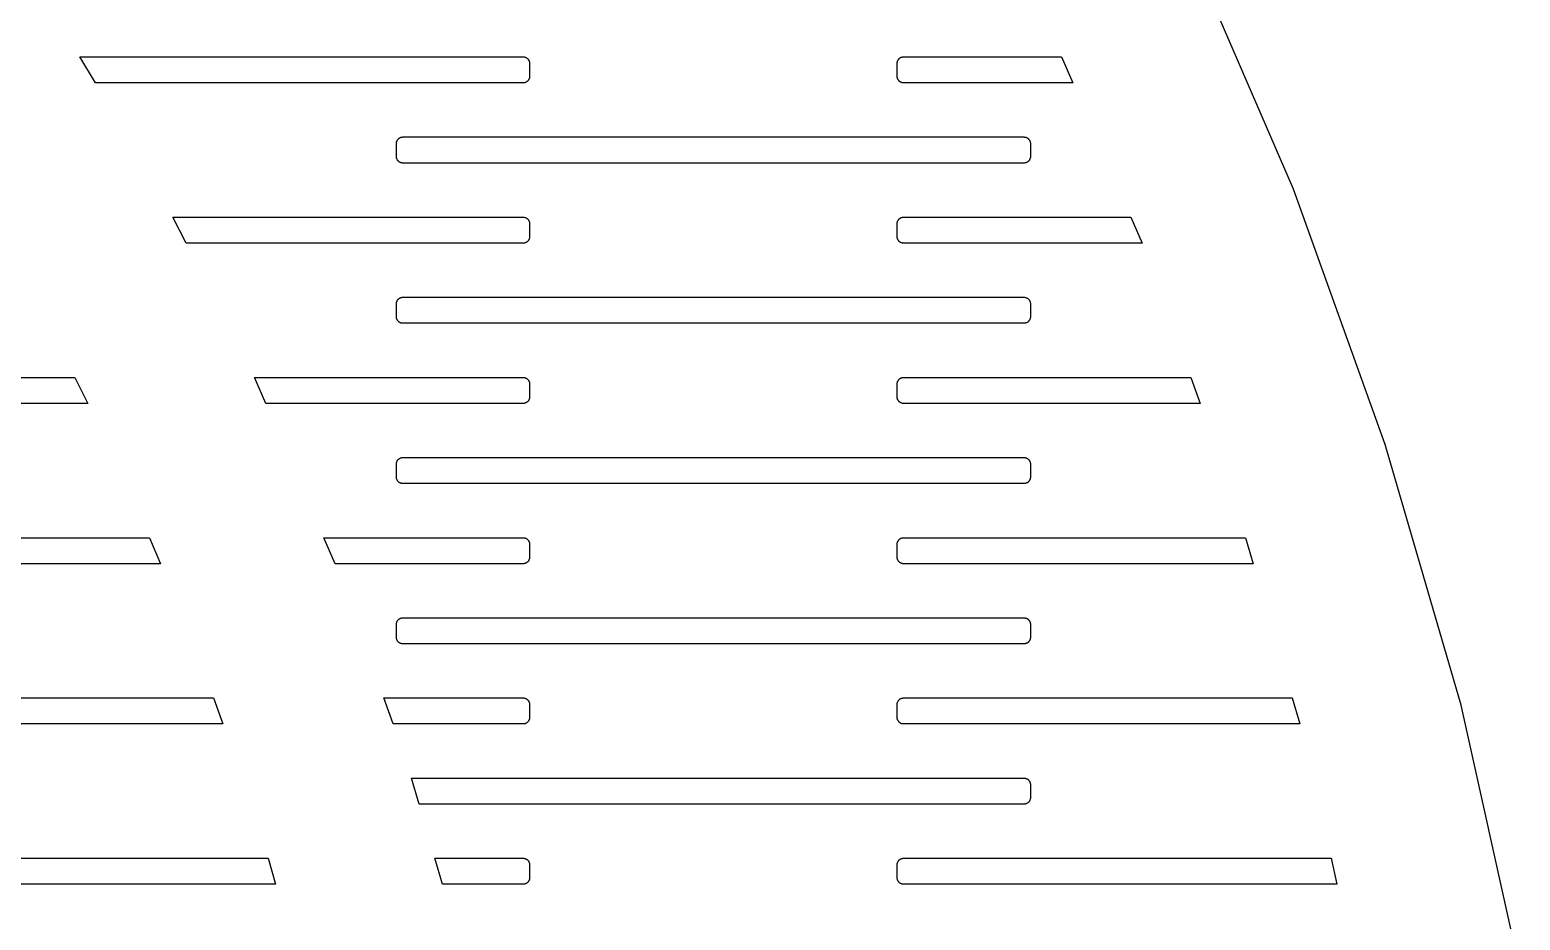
# Model space of a CAD drawing. Header units: metres. Extents: x -216 to 216, y -216 to 216.
# Drawn here: x 137.4 to 211.8, y 42.9 to 87.3 of the extents above; entities that cross this region are included whole.
import ezdxf

# ---------------------------------------------------------------- set-up
doc = ezdxf.new("R2010")
doc.units = ezdxf.units.M

msp = doc.modelspace()

# ---------------------------------------------------------------- linework, layer by layer
for p, q in [((200.457, 79.3666), (195.078, 91.7968)), ((140.649, 84.6778), (139.88, 85.9778)), ((139.88, 85.9778), (162.003, 85.9778)), ((162.003, 85.9778), (162.023, 85.9772)), ((162.023, 85.9772), (162.044, 85.9752)), ((162.044, 85.9752), (162.064, 85.972)), ((162.064, 85.972), (162.084, 85.9676)), ((162.084, 85.9676), (162.103, 85.9619)), ((162.103, 85.9619), (162.122, 85.955)), ((162.122, 85.955), (162.141, 85.9469)), ((162.141, 85.9469), (162.159, 85.9376)), ((162.159, 85.9376), (162.177, 85.9272)), ((162.177, 85.9272), (162.194, 85.9157)), ((162.194, 85.9157), (162.21, 85.9032)), ((162.21, 85.9032), (162.225, 85.8897)), ((162.225, 85.8897), (162.24, 85.8753)), ((162.24, 85.8753), (162.253, 85.86)), ((162.253, 85.86), (162.266, 85.8438)), ((162.266, 85.8438), (162.277, 85.8269)), ((162.277, 85.8269), (162.288, 85.8094)), ((162.288, 85.8094), (162.297, 85.7912)), ((162.297, 85.7912), (162.305, 85.7724)), ((162.305, 85.7724), (162.312, 85.7532)), ((162.312, 85.7532), (162.318, 85.7336)), ((162.318, 85.7336), (162.322, 85.7137)), ((162.322, 85.7137), (162.325, 85.6935)), ((162.325, 85.6935), (162.327, 85.6732)), ((162.327, 85.6732), (162.328, 85.6528)), ((162.328, 85.6528), (162.328, 85.0028)), ((180.678, 85.6732), (180.68, 85.6935)), ((180.678, 85.6528), (180.678, 85.6732)), ((180.678, 85.0028), (180.678, 85.6528)), ((180.68, 85.6935), (180.684, 85.7137)), ((180.684, 85.7137), (180.688, 85.7336)), ((180.688, 85.7336), (180.694, 85.7532)), ((180.694, 85.7532), (180.701, 85.7724)), ((180.701, 85.7724), (180.709, 85.7912)), ((180.709, 85.7912), (180.718, 85.8094)), ((180.718, 85.8094), (180.728, 85.8269)), ((180.728, 85.8269), (180.74, 85.8438)), ((180.74, 85.8438), (180.752, 85.86)), ((180.752, 85.86), (180.766, 85.8753)), ((180.766, 85.8753), (180.78, 85.8897)), ((180.78, 85.8897), (180.796, 85.9032)), ((180.796, 85.9032), (180.812, 85.9157)), ((180.812, 85.9157), (180.829, 85.9272)), ((180.829, 85.9272), (180.846, 85.9376)), ((180.846, 85.9376), (180.864, 85.9469)), ((180.864, 85.9469), (180.883, 85.955)), ((180.883, 85.955), (180.902, 85.9619)), ((180.902, 85.9619), (180.922, 85.9676)), ((180.922, 85.9676), (180.942, 85.972)), ((180.942, 85.972), (180.962, 85.9752)), ((180.962, 85.9752), (180.982, 85.9772)), ((180.982, 85.9772), (181.003, 85.9778)), ((181.003, 85.9778), (188.884, 85.9778)), ((188.884, 85.9778), (189.446, 84.6778)), ((162.277, 84.8287), (162.266, 84.8118)), ((162.288, 84.8462), (162.277, 84.8287)), ((162.297, 84.8644), (162.288, 84.8462)), ((162.305, 84.8831), (162.297, 84.8644)), ((162.312, 84.9024), (162.305, 84.8831)), ((162.318, 84.922), (162.312, 84.9024)), ((162.322, 84.9419), (162.318, 84.922)), ((162.325, 84.9621), (162.322, 84.9419)), ((162.327, 84.9824), (162.325, 84.9621)), ((162.328, 85.0028), (162.327, 84.9824)), ((180.678, 84.9824), (180.678, 85.0028)), ((180.68, 84.9621), (180.678, 84.9824)), ((180.684, 84.9419), (180.68, 84.9621)), ((180.688, 84.922), (180.684, 84.9419)), ((180.694, 84.9024), (180.688, 84.922)), ((180.701, 84.8831), (180.694, 84.9024)), ((180.709, 84.8644), (180.701, 84.8831)), ((180.718, 84.8462), (180.709, 84.8644)), ((180.728, 84.8287), (180.718, 84.8462)), ((180.74, 84.8118), (180.728, 84.8287)), ((162.003, 84.6778), (140.649, 84.6778)), ((162.023, 84.6784), (162.003, 84.6778)), ((162.044, 84.6804), (162.023, 84.6784)), ((162.064, 84.6835), (162.044, 84.6804)), ((162.084, 84.688), (162.064, 84.6835)), ((162.103, 84.6937), (162.084, 84.688)), ((162.122, 84.7006), (162.103, 84.6937)), ((162.141, 84.7087), (162.122, 84.7006)), ((162.159, 84.718), (162.141, 84.7087)), ((162.177, 84.7284), (162.159, 84.718)), ((162.194, 84.7399), (162.177, 84.7284)), ((162.21, 84.7524), (162.194, 84.7399)), ((162.225, 84.7659), (162.21, 84.7524)), ((162.24, 84.7803), (162.225, 84.7659)), ((162.253, 84.7956), (162.24, 84.7803)), ((162.266, 84.8118), (162.253, 84.7956)), ((180.752, 84.7956), (180.74, 84.8118)), ((180.766, 84.7803), (180.752, 84.7956)), ((180.78, 84.7659), (180.766, 84.7803)), ((180.796, 84.7524), (180.78, 84.7659)), ((180.812, 84.7399), (180.796, 84.7524)), ((180.829, 84.7284), (180.812, 84.7399)), ((180.846, 84.718), (180.829, 84.7284)), ((180.864, 84.7087), (180.846, 84.718)), ((180.883, 84.7006), (180.864, 84.7087)), ((180.902, 84.6937), (180.883, 84.7006)), ((180.922, 84.688), (180.902, 84.6937)), ((180.942, 84.6835), (180.922, 84.688)), ((180.962, 84.6804), (180.942, 84.6835)), ((180.982, 84.6784), (180.962, 84.6804)), ((181.003, 84.6778), (180.982, 84.6784)), ((189.446, 84.6778), (181.003, 84.6778)), ((155.728, 81.8269), (155.74, 81.8438)), ((155.74, 81.8438), (155.752, 81.86)), ((155.752, 81.86), (155.766, 81.8753)), ((155.766, 81.8753), (155.78, 81.8897)), ((155.78, 81.8897), (155.796, 81.9032)), ((155.796, 81.9032), (155.812, 81.9157)), ((155.812, 81.9157), (155.829, 81.9272)), ((155.829, 81.9272), (155.846, 81.9376)), ((155.846, 81.9376), (155.864, 81.9469)), ((155.864, 81.9469), (155.883, 81.955)), ((155.883, 81.955), (155.902, 81.9619)), ((155.902, 81.9619), (155.922, 81.9676)), ((155.922, 81.9676), (155.942, 81.972)), ((155.942, 81.972), (155.962, 81.9752)), ((155.962, 81.9752), (155.982, 81.9772)), ((155.982, 81.9772), (156.003, 81.9778)), ((156.003, 81.9778), (187.003, 81.9778)), ((187.003, 81.9778), (187.023, 81.9772)), ((187.023, 81.9772), (187.044, 81.9752)), ((187.044, 81.9752), (187.064, 81.972)), ((187.064, 81.972), (187.084, 81.9676)), ((187.084, 81.9676), (187.103, 81.9619)), ((187.103, 81.9619), (187.122, 81.955)), ((187.122, 81.955), (187.141, 81.9469)), ((187.141, 81.9469), (187.159, 81.9376)), ((187.159, 81.9376), (187.177, 81.9272)), ((187.177, 81.9272), (187.194, 81.9157)), ((187.194, 81.9157), (187.21, 81.9032)), ((187.21, 81.9032), (187.225, 81.8897)), ((187.225, 81.8897), (187.24, 81.8753)), ((187.24, 81.8753), (187.253, 81.86)), ((187.253, 81.86), (187.266, 81.8438)), ((187.266, 81.8438), (187.277, 81.8269)), ((155.678, 81.6732), (155.68, 81.6935)), ((155.678, 81.6528), (155.678, 81.6732)), ((155.678, 81.0028), (155.678, 81.6528)), ((155.68, 81.6935), (155.684, 81.7137)), ((155.684, 81.7137), (155.688, 81.7336)), ((155.688, 81.7336), (155.694, 81.7532)), ((155.694, 81.7532), (155.701, 81.7724)), ((155.701, 81.7724), (155.709, 81.7912)), ((155.709, 81.7912), (155.718, 81.8094)), ((155.718, 81.8094), (155.728, 81.8269)), ((187.277, 81.8269), (187.288, 81.8094)), ((187.288, 81.8094), (187.297, 81.7912)), ((187.297, 81.7912), (187.305, 81.7724)), ((187.305, 81.7724), (187.312, 81.7532)), ((187.312, 81.7532), (187.318, 81.7336)), ((187.318, 81.7336), (187.322, 81.7137)), ((187.322, 81.7137), (187.325, 81.6935)), ((187.325, 81.6935), (187.327, 81.6732)), ((187.327, 81.6732), (187.328, 81.6528)), ((187.328, 81.6528), (187.328, 81.0028)), ((155.678, 80.9824), (155.678, 81.0028)), ((155.68, 80.9621), (155.678, 80.9824)), ((155.684, 80.9419), (155.68, 80.9621)), ((155.688, 80.922), (155.684, 80.9419)), ((155.694, 80.9024), (155.688, 80.922)), ((155.701, 80.8831), (155.694, 80.9024)), ((155.709, 80.8644), (155.701, 80.8831)), ((155.718, 80.8462), (155.709, 80.8644)), ((155.728, 80.8287), (155.718, 80.8462)), ((155.74, 80.8118), (155.728, 80.8287)), ((155.752, 80.7956), (155.74, 80.8118)), ((155.766, 80.7803), (155.752, 80.7956)), ((155.78, 80.7659), (155.766, 80.7803)), ((155.796, 80.7524), (155.78, 80.7659)), ((155.812, 80.7399), (155.796, 80.7524)), ((155.829, 80.7284), (155.812, 80.7399)), ((155.846, 80.718), (155.829, 80.7284)), ((155.864, 80.7087), (155.846, 80.718)), ((155.883, 80.7006), (155.864, 80.7087)), ((155.902, 80.6937), (155.883, 80.7006)), ((155.922, 80.688), (155.902, 80.6937)), ((155.942, 80.6835), (155.922, 80.688)), ((155.962, 80.6804), (155.942, 80.6835)), ((155.982, 80.6784), (155.962, 80.6804)), ((156.003, 80.6778), (155.982, 80.6784)), ((187.003, 80.6778), (156.003, 80.6778)), ((187.023, 80.6784), (187.003, 80.6778)), ((187.044, 80.6804), (187.023, 80.6784)), ((187.064, 80.6835), (187.044, 80.6804)), ((187.084, 80.688), (187.064, 80.6835)), ((187.103, 80.6937), (187.084, 80.688)), ((187.122, 80.7006), (187.103, 80.6937)), ((187.141, 80.7087), (187.122, 80.7006)), ((187.159, 80.718), (187.141, 80.7087)), ((187.177, 80.7284), (187.159, 80.718)), ((187.194, 80.7399), (187.177, 80.7284)), ((187.21, 80.7524), (187.194, 80.7399)), ((187.225, 80.7659), (187.21, 80.7524)), ((187.24, 80.7803), (187.225, 80.7659)), ((187.253, 80.7956), (187.24, 80.7803)), ((187.266, 80.8118), (187.253, 80.7956)), ((187.277, 80.8287), (187.266, 80.8118)), ((187.288, 80.8462), (187.277, 80.8287)), ((187.297, 80.8644), (187.288, 80.8462)), ((187.305, 80.8831), (187.297, 80.8644)), ((187.312, 80.9024), (187.305, 80.8831)), ((187.318, 80.922), (187.312, 80.9024)), ((187.322, 80.9419), (187.318, 80.922)), ((187.325, 80.9621), (187.322, 80.9419)), ((187.327, 80.9824), (187.325, 80.9621)), ((187.328, 81.0028), (187.327, 80.9824)), ((205.045, 66.6232), (200.457, 79.3666)), ((145.179, 76.6778), (144.517, 77.9778)), ((144.517, 77.9778), (162.003, 77.9778)), ((162.003, 77.9778), (162.023, 77.9772)), ((162.023, 77.9772), (162.044, 77.9752)), ((162.044, 77.9752), (162.064, 77.972)), ((162.064, 77.972), (162.084, 77.9676)), ((162.084, 77.9676), (162.103, 77.9619)), ((162.103, 77.9619), (162.122, 77.955)), ((162.122, 77.955), (162.141, 77.9469)), ((162.141, 77.9469), (162.159, 77.9376)), ((162.159, 77.9376), (162.177, 77.9272)), ((162.177, 77.9272), (162.194, 77.9157)), ((162.194, 77.9157), (162.21, 77.9032)), ((162.21, 77.9032), (162.225, 77.8897)), ((162.225, 77.8897), (162.24, 77.8753)), ((162.24, 77.8753), (162.253, 77.86)), ((162.253, 77.86), (162.266, 77.8438)), ((162.266, 77.8438), (162.277, 77.8269)), ((162.277, 77.8269), (162.288, 77.8094)), ((162.288, 77.8094), (162.297, 77.7912)), ((162.297, 77.7912), (162.305, 77.7724)), ((162.305, 77.7724), (162.312, 77.7532)), ((162.312, 77.7532), (162.318, 77.7336)), ((162.318, 77.7336), (162.322, 77.7137)), ((162.322, 77.7137), (162.325, 77.6935)), ((162.325, 77.6935), (162.327, 77.6732)), ((162.327, 77.6732), (162.328, 77.6528)), ((162.328, 77.6528), (162.328, 77.0028)), ((180.678, 77.6732), (180.68, 77.6935)), ((180.678, 77.6528), (180.678, 77.6732)), ((180.678, 77.0028), (180.678, 77.6528)), ((180.68, 77.6935), (180.684, 77.7137)), ((180.684, 77.7137), (180.688, 77.7336)), ((180.688, 77.7336), (180.694, 77.7532)), ((180.694, 77.7532), (180.701, 77.7724)), ((180.701, 77.7724), (180.709, 77.7912)), ((180.709, 77.7912), (180.718, 77.8094)), ((180.718, 77.8094), (180.728, 77.8269)), ((180.728, 77.8269), (180.74, 77.8438)), ((180.74, 77.8438), (180.752, 77.86)), ((180.752, 77.86), (180.766, 77.8753)), ((180.766, 77.8753), (180.78, 77.8897)), ((180.78, 77.8897), (180.796, 77.9032)), ((180.796, 77.9032), (180.812, 77.9157)), ((180.812, 77.9157), (180.829, 77.9272)), ((180.829, 77.9272), (180.846, 77.9376)), ((180.846, 77.9376), (180.864, 77.9469)), ((180.864, 77.9469), (180.883, 77.955)), ((180.883, 77.955), (180.902, 77.9619)), ((180.902, 77.9619), (180.922, 77.9676)), ((180.922, 77.9676), (180.942, 77.972)), ((180.942, 77.972), (180.962, 77.9752)), ((180.962, 77.9752), (180.982, 77.9772)), ((180.982, 77.9772), (181.003, 77.9778)), ((181.003, 77.9778), (192.346, 77.9778)), ((192.346, 77.9778), (192.908, 76.6778)), ((162.003, 76.6778), (145.179, 76.6778)), ((162.023, 76.6784), (162.003, 76.6778)), ((162.044, 76.6804), (162.023, 76.6784)), ((162.064, 76.6835), (162.044, 76.6804)), ((162.084, 76.688), (162.064, 76.6835)), ((162.103, 76.6937), (162.084, 76.688)), ((162.122, 76.7006), (162.103, 76.6937)), ((162.141, 76.7087), (162.122, 76.7006)), ((162.159, 76.718), (162.141, 76.7087)), ((162.177, 76.7284), (162.159, 76.718)), ((162.194, 76.7399), (162.177, 76.7284)), ((162.21, 76.7524), (162.194, 76.7399)), ((162.225, 76.7659), (162.21, 76.7524)), ((162.24, 76.7803), (162.225, 76.7659)), ((162.253, 76.7956), (162.24, 76.7803)), ((162.266, 76.8118), (162.253, 76.7956)), ((162.277, 76.8287), (162.266, 76.8118)), ((162.288, 76.8462), (162.277, 76.8287)), ((162.297, 76.8644), (162.288, 76.8462)), ((162.305, 76.8831), (162.297, 76.8644)), ((162.312, 76.9024), (162.305, 76.8831)), ((162.318, 76.922), (162.312, 76.9024)), ((162.322, 76.9419), (162.318, 76.922)), ((162.325, 76.9621), (162.322, 76.9419)), ((162.327, 76.9824), (162.325, 76.9621)), ((162.328, 77.0028), (162.327, 76.9824)), ((180.678, 76.9824), (180.678, 77.0028)), ((180.68, 76.9621), (180.678, 76.9824)), ((180.684, 76.9419), (180.68, 76.9621)), ((180.688, 76.922), (180.684, 76.9419)), ((180.694, 76.9024), (180.688, 76.922)), ((180.701, 76.8831), (180.694, 76.9024)), ((180.709, 76.8644), (180.701, 76.8831)), ((180.718, 76.8462), (180.709, 76.8644)), ((180.728, 76.8287), (180.718, 76.8462)), ((180.74, 76.8118), (180.728, 76.8287)), ((180.752, 76.7956), (180.74, 76.8118)), ((180.766, 76.7803), (180.752, 76.7956)), ((180.78, 76.7659), (180.766, 76.7803)), ((180.796, 76.7524), (180.78, 76.7659)), ((180.812, 76.7399), (180.796, 76.7524)), ((180.829, 76.7284), (180.812, 76.7399)), ((180.846, 76.718), (180.829, 76.7284)), ((180.864, 76.7087), (180.846, 76.718)), ((180.883, 76.7006), (180.864, 76.7087)), ((180.902, 76.6937), (180.883, 76.7006)), ((180.922, 76.688), (180.902, 76.6937)), ((180.942, 76.6835), (180.922, 76.688)), ((180.962, 76.6804), (180.942, 76.6835)), ((180.982, 76.6784), (180.962, 76.6804)), ((181.003, 76.6778), (180.982, 76.6784)), ((192.908, 76.6778), (181.003, 76.6778)), ((155.678, 73.6732), (155.68, 73.6935)), ((155.678, 73.6528), (155.678, 73.6732)), ((155.68, 73.6935), (155.684, 73.7137)), ((155.684, 73.7137), (155.688, 73.7336)), ((155.688, 73.7336), (155.694, 73.7532)), ((155.694, 73.7532), (155.701, 73.7724)), ((155.701, 73.7724), (155.709, 73.7912)), ((155.709, 73.7912), (155.718, 73.8094)), ((155.718, 73.8094), (155.728, 73.8269)), ((155.728, 73.8269), (155.74, 73.8438)), ((155.74, 73.8438), (155.752, 73.86)), ((155.752, 73.86), (155.766, 73.8753)), ((155.766, 73.8753), (155.78, 73.8897)), ((155.78, 73.8897), (155.796, 73.9032)), ((155.796, 73.9032), (155.812, 73.9157)), ((155.812, 73.9157), (155.829, 73.9272)), ((155.829, 73.9272), (155.846, 73.9376)), ((155.846, 73.9376), (155.864, 73.9469)), ((155.864, 73.9469), (155.883, 73.955)), ((155.883, 73.955), (155.902, 73.9619)), ((155.902, 73.9619), (155.922, 73.9676)), ((155.922, 73.9676), (155.942, 73.972)), ((155.942, 73.972), (155.962, 73.9752)), ((155.962, 73.9752), (155.982, 73.9772)), ((155.982, 73.9772), (156.003, 73.9778)), ((156.003, 73.9778), (187.003, 73.9778)), ((187.003, 73.9778), (187.023, 73.9772)), ((187.023, 73.9772), (187.044, 73.9752)), ((187.044, 73.9752), (187.064, 73.972)), ((187.064, 73.972), (187.084, 73.9676)), ((187.084, 73.9676), (187.103, 73.9619)), ((187.103, 73.9619), (187.122, 73.955)), ((187.122, 73.955), (187.141, 73.9469)), ((187.141, 73.9469), (187.159, 73.9376)), ((187.159, 73.9376), (187.177, 73.9272)), ((187.177, 73.9272), (187.194, 73.9157)), ((187.194, 73.9157), (187.21, 73.9032)), ((187.21, 73.9032), (187.225, 73.8897)), ((187.225, 73.8897), (187.24, 73.8753)), ((187.24, 73.8753), (187.253, 73.86)), ((187.253, 73.86), (187.266, 73.8438)), ((187.266, 73.8438), (187.277, 73.8269)), ((187.277, 73.8269), (187.288, 73.8094)), ((187.288, 73.8094), (187.297, 73.7912)), ((187.297, 73.7912), (187.305, 73.7724)), ((187.305, 73.7724), (187.312, 73.7532)), ((187.312, 73.7532), (187.318, 73.7336)), ((187.318, 73.7336), (187.322, 73.7137)), ((187.322, 73.7137), (187.325, 73.6935)), ((187.325, 73.6935), (187.327, 73.6732)), ((187.327, 73.6732), (187.328, 73.6528)), ((155.678, 73.0028), (155.678, 73.6528)), ((155.678, 72.9824), (155.678, 73.0028)), ((155.68, 72.9621), (155.678, 72.9824)), ((155.684, 72.9419), (155.68, 72.9621)), ((155.688, 72.922), (155.684, 72.9419)), ((155.694, 72.9024), (155.688, 72.922)), ((187.318, 72.922), (187.312, 72.9024)), ((187.322, 72.9419), (187.318, 72.922)), ((187.325, 72.9621), (187.322, 72.9419)), ((187.327, 72.9824), (187.325, 72.9621)), ((187.328, 73.0028), (187.327, 72.9824)), ((187.328, 73.6528), (187.328, 73.0028)), ((155.701, 72.8831), (155.694, 72.9024)), ((155.709, 72.8644), (155.701, 72.8831)), ((155.718, 72.8462), (155.709, 72.8644)), ((155.728, 72.8287), (155.718, 72.8462)), ((155.74, 72.8118), (155.728, 72.8287)), ((155.752, 72.7956), (155.74, 72.8118)), ((155.766, 72.7803), (155.752, 72.7956)), ((155.78, 72.7659), (155.766, 72.7803)), ((155.796, 72.7524), (155.78, 72.7659)), ((155.812, 72.7399), (155.796, 72.7524)), ((155.829, 72.7284), (155.812, 72.7399)), ((155.846, 72.718), (155.829, 72.7284)), ((155.864, 72.7087), (155.846, 72.718)), ((155.883, 72.7006), (155.864, 72.7087)), ((155.902, 72.6937), (155.883, 72.7006)), ((155.922, 72.688), (155.902, 72.6937)), ((155.942, 72.6835), (155.922, 72.688)), ((155.962, 72.6804), (155.942, 72.6835)), ((155.982, 72.6784), (155.962, 72.6804)), ((156.003, 72.6778), (155.982, 72.6784)), ((187.003, 72.6778), (156.003, 72.6778)), ((187.023, 72.6784), (187.003, 72.6778)), ((187.044, 72.6804), (187.023, 72.6784)), ((187.064, 72.6835), (187.044, 72.6804)), ((187.084, 72.688), (187.064, 72.6835)), ((187.103, 72.6937), (187.084, 72.688)), ((187.122, 72.7006), (187.103, 72.6937)), ((187.141, 72.7087), (187.122, 72.7006)), ((187.159, 72.718), (187.141, 72.7087)), ((187.177, 72.7284), (187.159, 72.718)), ((187.194, 72.7399), (187.177, 72.7284)), ((187.21, 72.7524), (187.194, 72.7399)), ((187.225, 72.7659), (187.21, 72.7524)), ((187.24, 72.7803), (187.225, 72.7659)), ((187.253, 72.7956), (187.24, 72.7803)), ((187.266, 72.8118), (187.253, 72.7956)), ((187.277, 72.8287), (187.266, 72.8118)), ((187.288, 72.8462), (187.277, 72.8287)), ((187.297, 72.8644), (187.288, 72.8462)), ((187.305, 72.8831), (187.297, 72.8644)), ((187.312, 72.9024), (187.305, 72.8831)), ((131.003, 69.9778), (139.619, 69.9778)), ((139.619, 69.9778), (140.282, 68.6778)), ((148.616, 69.9333), (148.593, 69.9778)), ((148.593, 69.9778), (162.003, 69.9778)), ((162.003, 69.9778), (162.023, 69.9772)), ((162.023, 69.9772), (162.044, 69.9752)), ((162.044, 69.9752), (162.064, 69.972)), ((162.064, 69.972), (162.084, 69.9676)), ((162.084, 69.9676), (162.103, 69.9619)), ((162.103, 69.9619), (162.122, 69.955)), ((162.122, 69.955), (162.141, 69.9469)), ((162.141, 69.9469), (162.159, 69.9376)), ((162.159, 69.9376), (162.177, 69.9272)), ((180.829, 69.9272), (180.846, 69.9376)), ((180.846, 69.9376), (180.864, 69.9469)), ((180.864, 69.9469), (180.883, 69.955)), ((180.883, 69.955), (180.902, 69.9619)), ((180.902, 69.9619), (180.922, 69.9676)), ((180.922, 69.9676), (180.942, 69.972)), ((180.942, 69.972), (180.962, 69.9752)), ((180.962, 69.9752), (180.982, 69.9772)), ((180.982, 69.9772), (181.003, 69.9778)), ((181.003, 69.9778), (195.339, 69.9778)), ((195.339, 69.9778), (195.807, 68.6778)), ((149.159, 68.6778), (148.616, 69.9333)), ((162.177, 69.9272), (162.194, 69.9157)), ((162.194, 69.9157), (162.21, 69.9032)), ((162.21, 69.9032), (162.225, 69.8897)), ((162.225, 69.8897), (162.24, 69.8753)), ((162.24, 69.8753), (162.253, 69.86)), ((162.253, 69.86), (162.266, 69.8438)), ((162.266, 69.8438), (162.277, 69.8269)), ((162.277, 69.8269), (162.288, 69.8094)), ((162.288, 69.8094), (162.297, 69.7912)), ((162.297, 69.7912), (162.305, 69.7724)), ((162.305, 69.7724), (162.312, 69.7532)), ((162.312, 69.7532), (162.318, 69.7336)), ((162.318, 69.7336), (162.322, 69.7137)), ((162.322, 69.7137), (162.325, 69.6935)), ((162.325, 69.6935), (162.327, 69.6732)), ((162.327, 69.6732), (162.328, 69.6528)), ((162.328, 69.6528), (162.328, 69.0028)), ((180.678, 69.6732), (180.68, 69.6935)), ((180.678, 69.6528), (180.678, 69.6732)), ((180.678, 69.0028), (180.678, 69.6528)), ((180.68, 69.6935), (180.684, 69.7137)), ((180.684, 69.7137), (180.688, 69.7336)), ((180.688, 69.7336), (180.694, 69.7532)), ((180.694, 69.7532), (180.701, 69.7724)), ((180.701, 69.7724), (180.709, 69.7912)), ((180.709, 69.7912), (180.718, 69.8094)), ((180.718, 69.8094), (180.728, 69.8269)), ((180.728, 69.8269), (180.74, 69.8438)), ((180.74, 69.8438), (180.752, 69.86)), ((180.752, 69.86), (180.766, 69.8753)), ((180.766, 69.8753), (180.78, 69.8897)), ((180.78, 69.8897), (180.796, 69.9032)), ((180.796, 69.9032), (180.812, 69.9157)), ((180.812, 69.9157), (180.829, 69.9272)), ((140.282, 68.6778), (131.003, 68.6778)), ((162.003, 68.6778), (149.159, 68.6778)), ((162.023, 68.6784), (162.003, 68.6778)), ((162.044, 68.6804), (162.023, 68.6784)), ((162.064, 68.6835), (162.044, 68.6804)), ((162.084, 68.688), (162.064, 68.6835)), ((162.103, 68.6937), (162.084, 68.688)), ((162.122, 68.7006), (162.103, 68.6937)), ((162.141, 68.7087), (162.122, 68.7006)), ((162.159, 68.718), (162.141, 68.7087)), ((162.177, 68.7284), (162.159, 68.718)), ((162.194, 68.7399), (162.177, 68.7284)), ((162.21, 68.7524), (162.194, 68.7399)), ((162.225, 68.7659), (162.21, 68.7524)), ((162.24, 68.7803), (162.225, 68.7659)), ((162.253, 68.7956), (162.24, 68.7803)), ((162.266, 68.8118), (162.253, 68.7956)), ((162.277, 68.8287), (162.266, 68.8118)), ((162.288, 68.8462), (162.277, 68.8287)), ((162.297, 68.8644), (162.288, 68.8462)), ((162.305, 68.8831), (162.297, 68.8644)), ((162.312, 68.9024), (162.305, 68.8831)), ((162.318, 68.922), (162.312, 68.9024)), ((162.322, 68.9419), (162.318, 68.922)), ((162.325, 68.9621), (162.322, 68.9419)), ((162.327, 68.9824), (162.325, 68.9621)), ((162.328, 69.0028), (162.327, 68.9824)), ((180.678, 68.9824), (180.678, 69.0028)), ((180.68, 68.9621), (180.678, 68.9824)), ((180.684, 68.9419), (180.68, 68.9621)), ((180.688, 68.922), (180.684, 68.9419)), ((180.694, 68.9024), (180.688, 68.922)), ((180.701, 68.8831), (180.694, 68.9024)), ((180.709, 68.8644), (180.701, 68.8831)), ((180.718, 68.8462), (180.709, 68.8644)), ((180.728, 68.8287), (180.718, 68.8462)), ((180.74, 68.8118), (180.728, 68.8287)), ((180.752, 68.7956), (180.74, 68.8118)), ((180.766, 68.7803), (180.752, 68.7956)), ((180.78, 68.7659), (180.766, 68.7803)), ((180.796, 68.7524), (180.78, 68.7659)), ((180.812, 68.7399), (180.796, 68.7524)), ((180.829, 68.7284), (180.812, 68.7399)), ((180.846, 68.718), (180.829, 68.7284)), ((180.864, 68.7087), (180.846, 68.718)), ((180.883, 68.7006), (180.864, 68.7087)), ((180.902, 68.6937), (180.883, 68.7006)), ((180.922, 68.688), (180.902, 68.6937)), ((180.942, 68.6835), (180.922, 68.688)), ((180.962, 68.6804), (180.942, 68.6835)), ((180.982, 68.6784), (180.962, 68.6804)), ((181.003, 68.6778), (180.982, 68.6784)), ((195.807, 68.6778), (181.003, 68.6778)), ((208.824, 53.6168), (205.045, 66.6232)), ((155.678, 65.6732), (155.68, 65.6935)), ((155.678, 65.6528), (155.678, 65.6732)), ((155.678, 65.0028), (155.678, 65.6528)), ((155.68, 65.6935), (155.684, 65.7137)), ((155.684, 65.7137), (155.688, 65.7336)), ((155.688, 65.7336), (155.694, 65.7532)), ((155.694, 65.7532), (155.701, 65.7724)), ((155.701, 65.7724), (155.709, 65.7912)), ((155.709, 65.7912), (155.718, 65.8094)), ((155.718, 65.8094), (155.728, 65.8269)), ((155.728, 65.8269), (155.74, 65.8438)), ((155.74, 65.8438), (155.752, 65.86)), ((155.752, 65.86), (155.766, 65.8753)), ((155.766, 65.8753), (155.78, 65.8897)), ((155.78, 65.8897), (155.796, 65.9032)), ((155.796, 65.9032), (155.812, 65.9157)), ((155.812, 65.9157), (155.829, 65.9272)), ((155.829, 65.9272), (155.846, 65.9376)), ((155.846, 65.9376), (155.864, 65.9469)), ((155.864, 65.9469), (155.883, 65.955)), ((155.883, 65.955), (155.902, 65.9619)), ((155.902, 65.9619), (155.922, 65.9676)), ((155.922, 65.9676), (155.942, 65.972)), ((155.942, 65.972), (155.962, 65.9752)), ((155.962, 65.9752), (155.982, 65.9772)), ((155.982, 65.9772), (156.003, 65.9778)), ((156.003, 65.9778), (187.003, 65.9778)), ((187.003, 65.9778), (187.023, 65.9772)), ((187.023, 65.9772), (187.044, 65.9752)), ((187.044, 65.9752), (187.064, 65.972)), ((187.064, 65.972), (187.084, 65.9676)), ((187.084, 65.9676), (187.103, 65.9619)), ((187.103, 65.9619), (187.122, 65.955)), ((187.122, 65.955), (187.141, 65.9469)), ((187.141, 65.9469), (187.159, 65.9376)), ((187.159, 65.9376), (187.177, 65.9272)), ((187.177, 65.9272), (187.194, 65.9157)), ((187.194, 65.9157), (187.21, 65.9032)), ((187.21, 65.9032), (187.225, 65.8897)), ((187.225, 65.8897), (187.24, 65.8753)), ((187.24, 65.8753), (187.253, 65.86)), ((187.253, 65.86), (187.266, 65.8438)), ((187.266, 65.8438), (187.277, 65.8269)), ((187.277, 65.8269), (187.288, 65.8094)), ((187.288, 65.8094), (187.297, 65.7912)), ((187.297, 65.7912), (187.305, 65.7724)), ((187.305, 65.7724), (187.312, 65.7532)), ((187.312, 65.7532), (187.318, 65.7336)), ((187.318, 65.7336), (187.322, 65.7137)), ((187.322, 65.7137), (187.325, 65.6935)), ((187.325, 65.6935), (187.327, 65.6732)), ((187.327, 65.6732), (187.328, 65.6528)), ((187.328, 65.6528), (187.328, 65.0028)), ((155.678, 64.9824), (155.678, 65.0028)), ((155.68, 64.9621), (155.678, 64.9824)), ((155.684, 64.9419), (155.68, 64.9621)), ((155.688, 64.922), (155.684, 64.9419)), ((155.694, 64.9024), (155.688, 64.922)), ((155.701, 64.8831), (155.694, 64.9024)), ((155.709, 64.8644), (155.701, 64.8831)), ((155.718, 64.8462), (155.709, 64.8644)), ((155.728, 64.8287), (155.718, 64.8462)), ((155.74, 64.8118), (155.728, 64.8287)), ((155.752, 64.7956), (155.74, 64.8118)), ((155.766, 64.7803), (155.752, 64.7956)), ((155.78, 64.7659), (155.766, 64.7803)), ((155.796, 64.7524), (155.78, 64.7659)), ((155.812, 64.7399), (155.796, 64.7524)), ((155.829, 64.7284), (155.812, 64.7399)), ((187.194, 64.7399), (187.177, 64.7284)), ((187.21, 64.7524), (187.194, 64.7399)), ((187.225, 64.7659), (187.21, 64.7524)), ((187.24, 64.7803), (187.225, 64.7659)), ((187.253, 64.7956), (187.24, 64.7803)), ((187.266, 64.8118), (187.253, 64.7956)), ((187.277, 64.8287), (187.266, 64.8118)), ((187.288, 64.8462), (187.277, 64.8287)), ((187.297, 64.8644), (187.288, 64.8462)), ((187.305, 64.8831), (187.297, 64.8644)), ((187.312, 64.9024), (187.305, 64.8831)), ((187.318, 64.922), (187.312, 64.9024)), ((187.322, 64.9419), (187.318, 64.922)), ((187.325, 64.9621), (187.322, 64.9419)), ((187.327, 64.9824), (187.325, 64.9621)), ((187.328, 65.0028), (187.327, 64.9824)), ((155.846, 64.718), (155.829, 64.7284)), ((155.864, 64.7087), (155.846, 64.718)), ((155.883, 64.7006), (155.864, 64.7087)), ((155.902, 64.6937), (155.883, 64.7006)), ((155.922, 64.688), (155.902, 64.6937)), ((155.942, 64.6835), (155.922, 64.688)), ((155.962, 64.6804), (155.942, 64.6835)), ((155.982, 64.6784), (155.962, 64.6804)), ((156.003, 64.6778), (155.982, 64.6784)), ((187.003, 64.6778), (156.003, 64.6778)), ((187.023, 64.6784), (187.003, 64.6778)), ((187.044, 64.6804), (187.023, 64.6784)), ((187.064, 64.6835), (187.044, 64.6804)), ((187.084, 64.688), (187.064, 64.6835)), ((187.103, 64.6937), (187.084, 64.688)), ((187.122, 64.7006), (187.103, 64.6937)), ((187.141, 64.7087), (187.122, 64.7006)), ((187.159, 64.718), (187.141, 64.7087)), ((187.177, 64.7284), (187.159, 64.718)), ((131.003, 61.9778), (143.346, 61.9778)), ((143.346, 61.9778), (143.909, 60.6778)), ((152.621, 60.6778), (152.059, 61.9778)), ((152.059, 61.9778), (162.003, 61.9778)), ((162.003, 61.9778), (162.023, 61.9772)), ((162.023, 61.9772), (162.044, 61.9752)), ((162.044, 61.9752), (162.064, 61.972)), ((162.064, 61.972), (162.084, 61.9676)), ((162.084, 61.9676), (162.103, 61.9619)), ((162.103, 61.9619), (162.122, 61.955)), ((162.122, 61.955), (162.141, 61.9469)), ((162.141, 61.9469), (162.159, 61.9376)), ((162.159, 61.9376), (162.177, 61.9272)), ((162.177, 61.9272), (162.194, 61.9157)), ((162.194, 61.9157), (162.21, 61.9032)), ((162.21, 61.9032), (162.225, 61.8897)), ((162.225, 61.8897), (162.24, 61.8753)), ((162.24, 61.8753), (162.253, 61.86)), ((162.253, 61.86), (162.266, 61.8438)), ((162.266, 61.8438), (162.277, 61.8269)), ((162.277, 61.8269), (162.288, 61.8094)), ((162.288, 61.8094), (162.297, 61.7912)), ((162.297, 61.7912), (162.305, 61.7724)), ((162.305, 61.7724), (162.312, 61.7532)), ((162.312, 61.7532), (162.318, 61.7336)), ((180.688, 61.7336), (180.694, 61.7532)), ((180.694, 61.7532), (180.701, 61.7724)), ((180.701, 61.7724), (180.709, 61.7912)), ((180.709, 61.7912), (180.718, 61.8094)), ((180.718, 61.8094), (180.728, 61.8269)), ((180.728, 61.8269), (180.74, 61.8438)), ((180.74, 61.8438), (180.752, 61.86)), ((180.752, 61.86), (180.766, 61.8753)), ((180.766, 61.8753), (180.78, 61.8897)), ((180.78, 61.8897), (180.796, 61.9032)), ((180.796, 61.9032), (180.812, 61.9157)), ((180.812, 61.9157), (180.829, 61.9272)), ((180.829, 61.9272), (180.846, 61.9376)), ((180.846, 61.9376), (180.864, 61.9469)), ((180.864, 61.9469), (180.883, 61.955)), ((180.883, 61.955), (180.902, 61.9619)), ((180.902, 61.9619), (180.922, 61.9676)), ((180.922, 61.9676), (180.942, 61.972)), ((180.942, 61.972), (180.962, 61.9752)), ((180.962, 61.9752), (180.982, 61.9772)), ((180.982, 61.9772), (181.003, 61.9778)), ((181.003, 61.9778), (198.068, 61.9778)), ((198.068, 61.9778), (198.446, 60.6778)), ((162.318, 61.7336), (162.322, 61.7137)), ((162.322, 61.7137), (162.325, 61.6935)), ((162.325, 61.6935), (162.327, 61.6732)), ((162.327, 61.6732), (162.328, 61.6528)), ((162.328, 61.6528), (162.328, 61.0028)), ((180.678, 61.6732), (180.68, 61.6935)), ((180.678, 61.6528), (180.678, 61.6732)), ((180.678, 61.0028), (180.678, 61.6528)), ((180.68, 61.6935), (180.684, 61.7137)), ((180.684, 61.7137), (180.688, 61.7336)), ((143.909, 60.6778), (131.003, 60.6778)), ((162.003, 60.6778), (152.621, 60.6778)), ((162.023, 60.6784), (162.003, 60.6778)), ((162.044, 60.6804), (162.023, 60.6784)), ((162.064, 60.6835), (162.044, 60.6804)), ((162.084, 60.688), (162.064, 60.6835)), ((162.103, 60.6937), (162.084, 60.688)), ((162.122, 60.7006), (162.103, 60.6937)), ((162.141, 60.7087), (162.122, 60.7006)), ((162.159, 60.718), (162.141, 60.7087)), ((162.177, 60.7284), (162.159, 60.718)), ((162.194, 60.7399), (162.177, 60.7284)), ((162.21, 60.7524), (162.194, 60.7399)), ((162.225, 60.7659), (162.21, 60.7524)), ((162.24, 60.7803), (162.225, 60.7659)), ((162.253, 60.7956), (162.24, 60.7803)), ((162.266, 60.8118), (162.253, 60.7956)), ((162.277, 60.8286), (162.266, 60.8118)), ((162.288, 60.8462), (162.277, 60.8286)), ((162.297, 60.8644), (162.288, 60.8462)), ((162.305, 60.8831), (162.297, 60.8644)), ((162.312, 60.9024), (162.305, 60.8831)), ((162.318, 60.922), (162.312, 60.9024)), ((162.322, 60.9419), (162.318, 60.922)), ((162.325, 60.9621), (162.322, 60.9419)), ((162.327, 60.9824), (162.325, 60.9621)), ((162.328, 61.0028), (162.327, 60.9824)), ((180.678, 60.9824), (180.678, 61.0028)), ((180.68, 60.9621), (180.678, 60.9824)), ((180.684, 60.9419), (180.68, 60.9621)), ((180.688, 60.922), (180.684, 60.9419)), ((180.694, 60.9024), (180.688, 60.922)), ((180.701, 60.8831), (180.694, 60.9024)), ((180.709, 60.8644), (180.701, 60.8831)), ((180.718, 60.8462), (180.709, 60.8644)), ((180.728, 60.8286), (180.718, 60.8462)), ((180.74, 60.8118), (180.728, 60.8286)), ((180.752, 60.7956), (180.74, 60.8118)), ((180.766, 60.7803), (180.752, 60.7956)), ((180.78, 60.7659), (180.766, 60.7803)), ((180.796, 60.7524), (180.78, 60.7659)), ((180.812, 60.7399), (180.796, 60.7524)), ((180.829, 60.7284), (180.812, 60.7399)), ((180.846, 60.718), (180.829, 60.7284)), ((180.864, 60.7087), (180.846, 60.718)), ((180.883, 60.7006), (180.864, 60.7087)), ((180.902, 60.6937), (180.883, 60.7006)), ((180.922, 60.688), (180.902, 60.6937)), ((180.942, 60.6835), (180.922, 60.688)), ((180.962, 60.6804), (180.942, 60.6835)), ((180.982, 60.6784), (180.962, 60.6804)), ((181.003, 60.6778), (180.982, 60.6784)), ((198.446, 60.6778), (181.003, 60.6778)), ((155.678, 57.6732), (155.68, 57.6935)), ((155.678, 57.6528), (155.678, 57.6732)), ((155.678, 57.0028), (155.678, 57.6528)), ((155.68, 57.6935), (155.684, 57.7137)), ((155.684, 57.7137), (155.688, 57.7336)), ((155.688, 57.7336), (155.694, 57.7532)), ((155.694, 57.7532), (155.701, 57.7724)), ((155.701, 57.7724), (155.709, 57.7912)), ((155.709, 57.7912), (155.718, 57.8094)), ((155.718, 57.8094), (155.728, 57.8269)), ((155.728, 57.8269), (155.74, 57.8438)), ((155.74, 57.8438), (155.752, 57.86)), ((155.752, 57.86), (155.766, 57.8753)), ((155.766, 57.8753), (155.78, 57.8897)), ((155.78, 57.8897), (155.796, 57.9032)), ((155.796, 57.9032), (155.812, 57.9157)), ((155.812, 57.9157), (155.829, 57.9272)), ((155.829, 57.9272), (155.846, 57.9376)), ((155.846, 57.9376), (155.864, 57.9469)), ((155.864, 57.9469), (155.883, 57.955)), ((155.883, 57.955), (155.902, 57.9619)), ((155.902, 57.9619), (155.922, 57.9676)), ((155.922, 57.9676), (155.942, 57.972)), ((155.942, 57.972), (155.962, 57.9752)), ((155.962, 57.9752), (155.982, 57.9772)), ((155.982, 57.9772), (156.003, 57.9778)), ((156.003, 57.9778), (187.003, 57.9778)), ((187.003, 57.9778), (187.023, 57.9772)), ((187.023, 57.9772), (187.044, 57.9752)), ((187.044, 57.9752), (187.064, 57.972)), ((187.064, 57.972), (187.084, 57.9676)), ((187.084, 57.9676), (187.103, 57.9619)), ((187.103, 57.9619), (187.122, 57.955)), ((187.122, 57.955), (187.141, 57.9469)), ((187.141, 57.9469), (187.159, 57.9376)), ((187.159, 57.9376), (187.177, 57.9272)), ((187.177, 57.9272), (187.194, 57.9157)), ((187.194, 57.9157), (187.21, 57.9032)), ((187.21, 57.9032), (187.225, 57.8897)), ((187.225, 57.8897), (187.24, 57.8753)), ((187.24, 57.8753), (187.253, 57.86)), ((187.253, 57.86), (187.266, 57.8438)), ((187.266, 57.8438), (187.277, 57.8269)), ((187.277, 57.8269), (187.288, 57.8094)), ((187.288, 57.8094), (187.297, 57.7912)), ((187.297, 57.7912), (187.305, 57.7724)), ((187.305, 57.7724), (187.312, 57.7532)), ((187.312, 57.7532), (187.318, 57.7336)), ((187.318, 57.7336), (187.322, 57.7137)), ((187.322, 57.7137), (187.325, 57.6935)), ((187.325, 57.6935), (187.327, 57.6732)), ((187.327, 57.6732), (187.328, 57.6528)), ((187.328, 57.6528), (187.328, 57.0028)), ((155.678, 56.9824), (155.678, 57.0028)), ((155.68, 56.9621), (155.678, 56.9824)), ((155.684, 56.9419), (155.68, 56.9621)), ((155.688, 56.922), (155.684, 56.9419)), ((155.694, 56.9024), (155.688, 56.922)), ((155.701, 56.8831), (155.694, 56.9024)), ((155.709, 56.8644), (155.701, 56.8831)), ((155.718, 56.8462), (155.709, 56.8644)), ((155.728, 56.8286), (155.718, 56.8462)), ((155.74, 56.8118), (155.728, 56.8286)), ((155.752, 56.7956), (155.74, 56.8118)), ((155.766, 56.7803), (155.752, 56.7956)), ((155.78, 56.7659), (155.766, 56.7803)), ((155.796, 56.7524), (155.78, 56.7659)), ((155.812, 56.7399), (155.796, 56.7524)), ((155.829, 56.7284), (155.812, 56.7399)), ((155.846, 56.718), (155.829, 56.7284)), ((155.864, 56.7087), (155.846, 56.718)), ((155.883, 56.7006), (155.864, 56.7087)), ((155.902, 56.6937), (155.883, 56.7006)), ((155.922, 56.688), (155.902, 56.6937)), ((155.942, 56.6835), (155.922, 56.688)), ((155.962, 56.6804), (155.942, 56.6835)), ((155.982, 56.6784), (155.962, 56.6804)), ((156.003, 56.6778), (155.982, 56.6784)), ((187.003, 56.6778), (156.003, 56.6778)), ((187.023, 56.6784), (187.003, 56.6778)), ((187.044, 56.6804), (187.023, 56.6784)), ((187.064, 56.6835), (187.044, 56.6804)), ((187.084, 56.688), (187.064, 56.6835)), ((187.103, 56.6937), (187.084, 56.688)), ((187.122, 56.7006), (187.103, 56.6937)), ((187.141, 56.7087), (187.122, 56.7006)), ((187.159, 56.718), (187.141, 56.7087)), ((187.177, 56.7284), (187.159, 56.718)), ((187.194, 56.7399), (187.177, 56.7284)), ((187.21, 56.7524), (187.194, 56.7399)), ((187.225, 56.7659), (187.21, 56.7524)), ((187.24, 56.7803), (187.225, 56.7659)), ((187.253, 56.7956), (187.24, 56.7803)), ((187.266, 56.8118), (187.253, 56.7956)), ((187.277, 56.8286), (187.266, 56.8118)), ((187.288, 56.8462), (187.277, 56.8286)), ((187.297, 56.8644), (187.288, 56.8462)), ((187.305, 56.8831), (187.297, 56.8644)), ((187.312, 56.9024), (187.305, 56.8831)), ((187.318, 56.922), (187.312, 56.9024)), ((187.322, 56.9419), (187.318, 56.922)), ((187.325, 56.9621), (187.322, 56.9419)), ((187.327, 56.9824), (187.325, 56.9621)), ((187.328, 57.0028), (187.327, 56.9824)), ((131.003, 53.9778), (146.55, 53.9778)), ((146.55, 53.9778), (147.018, 52.6778)), ((155.517, 52.6778), (155.049, 53.9778)), ((155.049, 53.9778), (162.003, 53.9778)), ((162.003, 53.9778), (162.023, 53.9772)), ((162.023, 53.9772), (162.044, 53.9752)), ((162.044, 53.9752), (162.064, 53.972)), ((162.064, 53.972), (162.084, 53.9676)), ((162.084, 53.9676), (162.103, 53.9619)), ((162.103, 53.9619), (162.122, 53.955)), ((162.122, 53.955), (162.141, 53.9469)), ((162.141, 53.9469), (162.159, 53.9376)), ((162.159, 53.9376), (162.177, 53.9272)), ((162.177, 53.9272), (162.194, 53.9157)), ((162.194, 53.9157), (162.21, 53.9032)), ((162.21, 53.9032), (162.225, 53.8897)), ((162.225, 53.8897), (162.24, 53.8753)), ((162.24, 53.8753), (162.253, 53.86)), ((162.253, 53.86), (162.266, 53.8438)), ((162.266, 53.8438), (162.277, 53.8269)), ((162.277, 53.8269), (162.288, 53.8094)), ((162.288, 53.8094), (162.297, 53.7912)), ((162.297, 53.7912), (162.305, 53.7724)), ((162.305, 53.7724), (162.312, 53.7532)), ((162.312, 53.7532), (162.318, 53.7336)), ((162.318, 53.7336), (162.322, 53.7137)), ((162.322, 53.7137), (162.325, 53.6935)), ((162.325, 53.6935), (162.327, 53.6732)), ((162.327, 53.6732), (162.328, 53.6528)), ((162.328, 53.6528), (162.328, 53.0028)), ((180.678, 53.6732), (180.68, 53.6935)), ((180.678, 53.6528), (180.678, 53.6732)), ((180.678, 53.0028), (180.678, 53.6528)), ((180.68, 53.6935), (180.684, 53.7137)), ((180.684, 53.7137), (180.688, 53.7336)), ((180.688, 53.7336), (180.694, 53.7532)), ((180.694, 53.7532), (180.701, 53.7724)), ((180.701, 53.7724), (180.709, 53.7912)), ((180.709, 53.7912), (180.718, 53.8094)), ((180.718, 53.8094), (180.728, 53.8269)), ((180.728, 53.8269), (180.74, 53.8438)), ((180.74, 53.8438), (180.752, 53.86)), ((180.752, 53.86), (180.766, 53.8753)), ((180.766, 53.8753), (180.78, 53.8897)), ((180.78, 53.8897), (180.796, 53.9032)), ((180.796, 53.9032), (180.812, 53.9157)), ((180.812, 53.9157), (180.829, 53.9272)), ((180.829, 53.9272), (180.846, 53.9376)), ((180.846, 53.9376), (180.864, 53.9469)), ((180.864, 53.9469), (180.883, 53.955)), ((180.883, 53.955), (180.902, 53.9619)), ((180.902, 53.9619), (180.922, 53.9676)), ((180.922, 53.9676), (180.942, 53.972)), ((180.942, 53.972), (180.962, 53.9752)), ((180.962, 53.9752), (180.982, 53.9772)), ((180.982, 53.9772), (181.003, 53.9778)), ((181.003, 53.9778), (200.392, 53.9778)), ((200.392, 53.9778), (200.77, 52.6778)), ((211.778, 40.3989), (208.824, 53.6168)), ((162.277, 52.8286), (162.266, 52.8118)), ((162.288, 52.8462), (162.277, 52.8286)), ((162.297, 52.8644), (162.288, 52.8462)), ((162.305, 52.8831), (162.297, 52.8644)), ((162.312, 52.9024), (162.305, 52.8831)), ((162.318, 52.922), (162.312, 52.9024)), ((162.322, 52.9419), (162.318, 52.922)), ((162.325, 52.9621), (162.322, 52.9419)), ((162.327, 52.9824), (162.325, 52.9621)), ((162.328, 53.0028), (162.327, 52.9824)), ((180.678, 52.9824), (180.678, 53.0028)), ((180.68, 52.9621), (180.678, 52.9824)), ((180.684, 52.9419), (180.68, 52.9621)), ((180.688, 52.922), (180.684, 52.9419)), ((180.694, 52.9024), (180.688, 52.922)), ((180.701, 52.8831), (180.694, 52.9024)), ((180.709, 52.8644), (180.701, 52.8831)), ((180.718, 52.8462), (180.709, 52.8644)), ((180.728, 52.8286), (180.718, 52.8462)), ((180.74, 52.8118), (180.728, 52.8286)), ((147.018, 52.6778), (131.003, 52.6778)), ((162.003, 52.6778), (155.517, 52.6778)), ((162.023, 52.6784), (162.003, 52.6778)), ((162.044, 52.6804), (162.023, 52.6784)), ((162.064, 52.6835), (162.044, 52.6804)), ((162.084, 52.688), (162.064, 52.6835)), ((162.103, 52.6937), (162.084, 52.688)), ((162.122, 52.7006), (162.103, 52.6937)), ((162.141, 52.7087), (162.122, 52.7006)), ((162.159, 52.718), (162.141, 52.7087)), ((162.177, 52.7284), (162.159, 52.718)), ((162.194, 52.7399), (162.177, 52.7284)), ((162.21, 52.7524), (162.194, 52.7399)), ((162.225, 52.7659), (162.21, 52.7524)), ((162.24, 52.7803), (162.225, 52.7659)), ((162.253, 52.7956), (162.24, 52.7803)), ((162.266, 52.8118), (162.253, 52.7956)), ((180.752, 52.7956), (180.74, 52.8118)), ((180.766, 52.7803), (180.752, 52.7956)), ((180.78, 52.7659), (180.766, 52.7803)), ((180.796, 52.7524), (180.78, 52.7659)), ((180.812, 52.7399), (180.796, 52.7524)), ((180.829, 52.7284), (180.812, 52.7399)), ((180.846, 52.718), (180.829, 52.7284)), ((180.864, 52.7087), (180.846, 52.718)), ((180.883, 52.7006), (180.864, 52.7087)), ((180.902, 52.6937), (180.883, 52.7006)), ((180.922, 52.688), (180.902, 52.6937)), ((180.942, 52.6835), (180.922, 52.688)), ((180.962, 52.6804), (180.942, 52.6835)), ((180.982, 52.6784), (180.962, 52.6804)), ((181.003, 52.6778), (180.982, 52.6784)), ((200.77, 52.6778), (181.003, 52.6778)), ((156.813, 48.6778), (156.435, 49.9778)), ((156.435, 49.9778), (187.003, 49.9778)), ((187.003, 49.9778), (187.023, 49.9772)), ((187.023, 49.9772), (187.044, 49.9752)), ((187.044, 49.9752), (187.064, 49.972)), ((187.064, 49.972), (187.084, 49.9676)), ((187.084, 49.9676), (187.103, 49.9619)), ((187.103, 49.9619), (187.122, 49.955)), ((187.122, 49.955), (187.141, 49.9469)), ((187.141, 49.9469), (187.159, 49.9376)), ((187.159, 49.9376), (187.177, 49.9272)), ((187.177, 49.9272), (187.194, 49.9157)), ((187.194, 49.9157), (187.21, 49.9032)), ((187.21, 49.9032), (187.225, 49.8897)), ((187.225, 49.8897), (187.24, 49.8753)), ((187.24, 49.8753), (187.253, 49.86)), ((187.253, 49.86), (187.266, 49.8438)), ((187.266, 49.8438), (187.277, 49.8269)), ((187.277, 49.8269), (187.288, 49.8094)), ((187.288, 49.8094), (187.297, 49.7912)), ((187.297, 49.7912), (187.305, 49.7724)), ((187.305, 49.7724), (187.312, 49.7532)), ((187.312, 49.7532), (187.318, 49.7336)), ((187.318, 49.7336), (187.322, 49.7137)), ((187.322, 49.7137), (187.325, 49.6935)), ((187.325, 49.6935), (187.327, 49.6732)), ((187.327, 49.6732), (187.328, 49.6528)), ((187.328, 49.6528), (187.328, 49.0028)), ((187.003, 48.6778), (156.813, 48.6778)), ((187.023, 48.6784), (187.003, 48.6778)), ((187.044, 48.6804), (187.023, 48.6784)), ((187.064, 48.6835), (187.044, 48.6804)), ((187.084, 48.688), (187.064, 48.6835)), ((187.103, 48.6937), (187.084, 48.688)), ((187.122, 48.7006), (187.103, 48.6937)), ((187.141, 48.7087), (187.122, 48.7006)), ((187.159, 48.718), (187.141, 48.7087)), ((187.177, 48.7284), (187.159, 48.718)), ((187.194, 48.7399), (187.177, 48.7284)), ((187.21, 48.7524), (187.194, 48.7399)), ((187.225, 48.7659), (187.21, 48.7524)), ((187.24, 48.7803), (187.225, 48.7659)), ((187.253, 48.7956), (187.24, 48.7803)), ((187.266, 48.8118), (187.253, 48.7956)), ((187.277, 48.8286), (187.266, 48.8118)), ((187.288, 48.8462), (187.277, 48.8286)), ((187.297, 48.8644), (187.288, 48.8462)), ((187.305, 48.8831), (187.297, 48.8644)), ((187.312, 48.9024), (187.305, 48.8831)), ((187.318, 48.922), (187.312, 48.9024)), ((187.322, 48.9419), (187.318, 48.922)), ((187.325, 48.9621), (187.322, 48.9419)), ((187.327, 48.9824), (187.325, 48.9621)), ((187.328, 49.0028), (187.327, 48.9824)), ((131.003, 45.9778), (149.27, 45.9778)), ((149.27, 45.9778), (149.648, 44.6778)), ((157.975, 44.6778), (157.597, 45.9778)), ((157.597, 45.9778), (162.003, 45.9778)), ((162.003, 45.9778), (162.023, 45.9772)), ((162.023, 45.9772), (162.044, 45.9752)), ((162.044, 45.9752), (162.064, 45.972)), ((162.064, 45.972), (162.084, 45.9676)), ((162.084, 45.9676), (162.103, 45.9619)), ((162.103, 45.9619), (162.122, 45.955)), ((162.122, 45.955), (162.141, 45.9469)), ((162.141, 45.9469), (162.159, 45.9376)), ((162.159, 45.9376), (162.177, 45.9272)), ((162.177, 45.9272), (162.194, 45.9157)), ((162.194, 45.9157), (162.21, 45.9032)), ((162.21, 45.9032), (162.225, 45.8897)), ((162.225, 45.8897), (162.24, 45.8753)), ((162.24, 45.8753), (162.253, 45.86)), ((162.253, 45.86), (162.266, 45.8438)), ((162.266, 45.8438), (162.277, 45.8269)), ((162.277, 45.8269), (162.288, 45.8094)), ((162.288, 45.8094), (162.297, 45.7912)), ((162.297, 45.7912), (162.305, 45.7724)), ((162.305, 45.7724), (162.312, 45.7532)), ((162.312, 45.7532), (162.318, 45.7336)), ((162.318, 45.7336), (162.322, 45.7137)), ((162.322, 45.7137), (162.325, 45.6935)), ((162.325, 45.6935), (162.327, 45.6732)), ((162.327, 45.6732), (162.328, 45.6528)), ((162.328, 45.6528), (162.328, 45.0028)), ((180.678, 45.6732), (180.68, 45.6935)), ((180.678, 45.6528), (180.678, 45.6732)), ((180.678, 45.0028), (180.678, 45.6528)), ((180.68, 45.6935), (180.684, 45.7137)), ((180.684, 45.7137), (180.688, 45.7336)), ((180.688, 45.7336), (180.694, 45.7532)), ((180.694, 45.7532), (180.701, 45.7724)), ((180.701, 45.7724), (180.709, 45.7912)), ((180.709, 45.7912), (180.718, 45.8094)), ((180.718, 45.8094), (180.728, 45.8269)), ((180.728, 45.8269), (180.74, 45.8438)), ((180.74, 45.8438), (180.752, 45.86)), ((180.752, 45.86), (180.766, 45.8753)), ((180.766, 45.8753), (180.78, 45.8897)), ((180.78, 45.8897), (180.796, 45.9032)), ((180.796, 45.9032), (180.812, 45.9157)), ((180.812, 45.9157), (180.829, 45.9272)), ((180.829, 45.9272), (180.846, 45.9376)), ((180.846, 45.9376), (180.864, 45.9469)), ((180.864, 45.9469), (180.883, 45.955)), ((180.883, 45.955), (180.902, 45.9619)), ((180.902, 45.9619), (180.922, 45.9676)), ((180.922, 45.9676), (180.942, 45.972)), ((180.942, 45.972), (180.962, 45.9752)), ((180.962, 45.9752), (180.982, 45.9772)), ((180.982, 45.9772), (181.003, 45.9778)), ((181.003, 45.9778), (202.338, 45.9778)), ((202.338, 45.9778), (202.629, 44.6778)), ((149.648, 44.6778), (131.003, 44.6778)), ((162.003, 44.6778), (157.975, 44.6778)), ((162.023, 44.6784), (162.003, 44.6778)), ((162.044, 44.6804), (162.023, 44.6784)), ((162.064, 44.6835), (162.044, 44.6804)), ((162.084, 44.688), (162.064, 44.6835)), ((162.103, 44.6937), (162.084, 44.688)), ((162.122, 44.7006), (162.103, 44.6937)), ((162.141, 44.7087), (162.122, 44.7006)), ((162.159, 44.718), (162.141, 44.7087)), ((162.177, 44.7284), (162.159, 44.718)), ((162.194, 44.7399), (162.177, 44.7284)), ((162.21, 44.7524), (162.194, 44.7399)), ((162.225, 44.7659), (162.21, 44.7524)), ((162.24, 44.7803), (162.225, 44.7659)), ((162.253, 44.7956), (162.24, 44.7803)), ((162.266, 44.8118), (162.253, 44.7956)), ((162.277, 44.8286), (162.266, 44.8118)), ((162.288, 44.8462), (162.277, 44.8286)), ((162.297, 44.8644), (162.288, 44.8462)), ((162.305, 44.8831), (162.297, 44.8644)), ((162.312, 44.9024), (162.305, 44.8831)), ((162.318, 44.922), (162.312, 44.9024)), ((162.322, 44.9419), (162.318, 44.922)), ((162.325, 44.9621), (162.322, 44.9419)), ((162.327, 44.9824), (162.325, 44.9621)), ((162.328, 45.0028), (162.327, 44.9824)), ((180.678, 44.9824), (180.678, 45.0028)), ((180.68, 44.9621), (180.678, 44.9824)), ((180.684, 44.9419), (180.68, 44.9621)), ((180.688, 44.922), (180.684, 44.9419)), ((180.694, 44.9024), (180.688, 44.922)), ((180.701, 44.8831), (180.694, 44.9024)), ((180.709, 44.8644), (180.701, 44.8831)), ((180.718, 44.8462), (180.709, 44.8644)), ((180.728, 44.8286), (180.718, 44.8462)), ((180.74, 44.8118), (180.728, 44.8286)), ((180.752, 44.7956), (180.74, 44.8118)), ((180.766, 44.7803), (180.752, 44.7956)), ((180.78, 44.7659), (180.766, 44.7803)), ((180.796, 44.7524), (180.78, 44.7659)), ((180.812, 44.7399), (180.796, 44.7524)), ((180.829, 44.7284), (180.812, 44.7399)), ((180.846, 44.718), (180.829, 44.7284)), ((180.864, 44.7087), (180.846, 44.718)), ((180.883, 44.7006), (180.864, 44.7087)), ((180.902, 44.6937), (180.883, 44.7006)), ((180.922, 44.688), (180.902, 44.6937)), ((180.942, 44.6835), (180.922, 44.688)), ((180.962, 44.6804), (180.942, 44.6835)), ((180.982, 44.6784), (180.962, 44.6804)), ((181.003, 44.6778), (180.982, 44.6784)), ((202.629, 44.6778), (181.003, 44.6778))]:
    msp.add_line(p, q)

doc.saveas('drawing.dxf')
